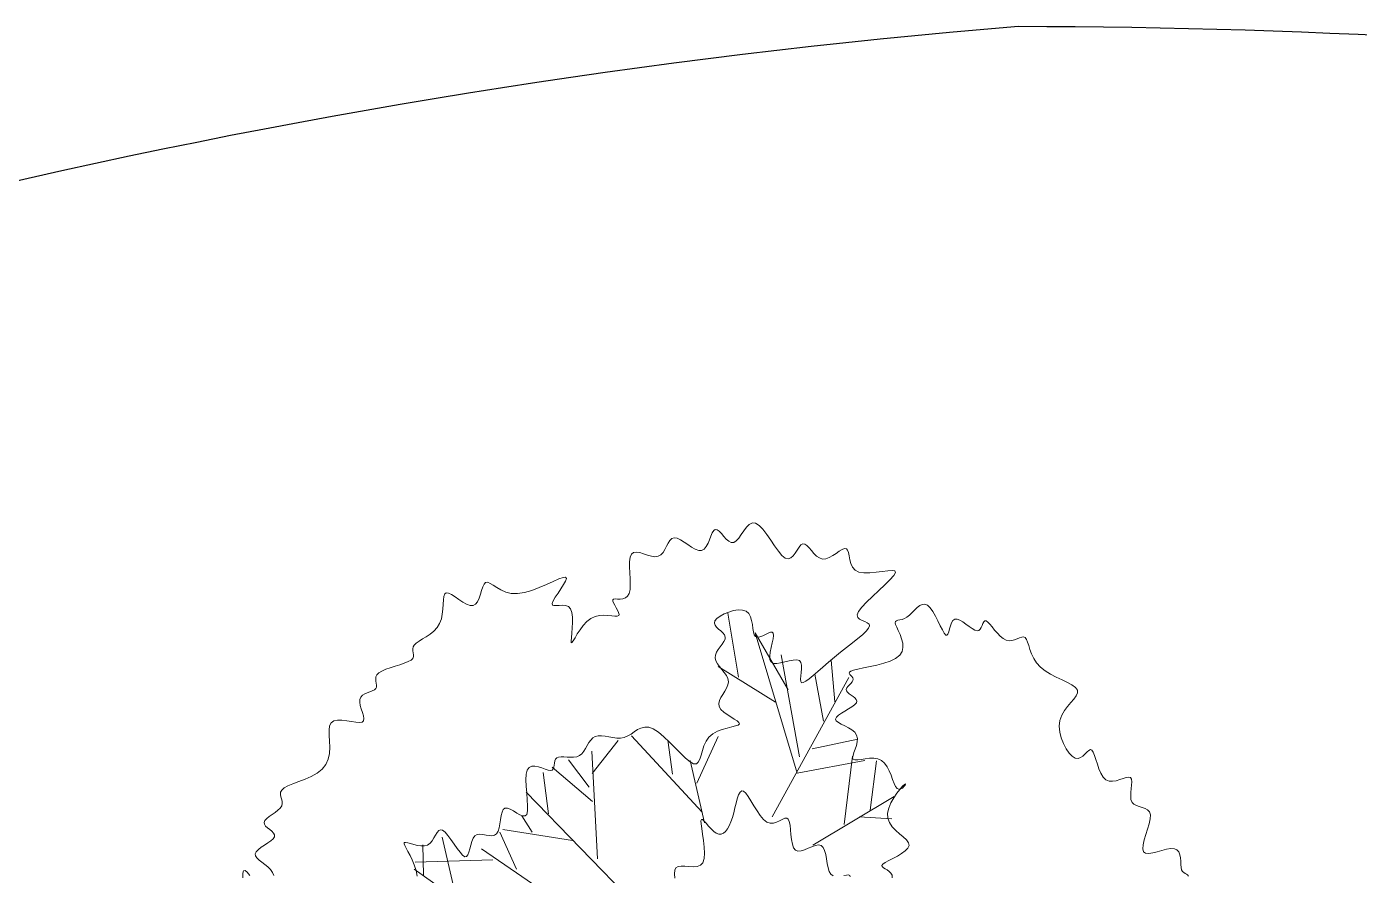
# Model space of a CAD drawing. Extents: x 2080 to 102394, y 2071 to 93424.
# Drawn here: x 87859.3 to 87960.9, y 83934.6 to 83999.3 of the extents above; entities that cross this region are included whole.
import ezdxf

# ---------------------------------------------------------------- set-up
doc = ezdxf.new("R2010")
doc.units = 0
doc.header["$LTSCALE"] = 20
doc.header["$MEASUREMENT"] = 0
doc.layers.add('casuanut tree', color=100, linetype='Continuous', lineweight=5)

# ---------------------------------------------------------------- blocks, each defined once
blk = doc.blocks.new('tr')
at = {"layer": 'casuanut tree'}
for p, q in [((0.2261, 0.6155), (0.2339, 0.7411)), ((0.3143, 0.5704), (0.2771, 0.692)), ((0.2771, 0.692), (0.2947, 0.4095)), ((0.2849, 0.5527), (0.1928, 0.6449)), ((0.3065, 0.4389), (0.3163, 0.6391)), ((0.3967, 0.5272), (0.4084, 0.6077)), ((0.3673, 0.4958), (0.3712, 0.588)), ((-0.0915, 0.4977), (-0.0281, 0.549)), ((0.0987, 0.3768), (-0.0009, 0.552)), ((0.2285, 0.3375), (0.4338, 0.5671)), ((-0.1915, 0.4409), (-0.1837, 0.5213)), ((-0.1033, 0.4448), (-0.1641, 0.5272)), ((-0.1035, 0.4735), (-0.1307, 0.5339)), ((-0.1186, 0.3345), (-0.0824, 0.54)), ((0.0595, 0.4614), (0.0655, 0.5279)), ((-0.0583, 0.2167), (-0.2243, 0.4916)), ((0.1017, 0.4342), (0.1621, 0.5128)), ((0.0987, 0.3557), (0.0987, 0.4795)), ((-0.4024, 0.3315), (-0.4024, 0.4433)), ((-0.2307, 0.4134), (-0.2425, 0.4487)), ((0.3339, 0.4487), (0.4241, 0.4468)), ((-0.4537, 0.3798), (-0.4417, 0.4372)), ((-0.2758, 0.3506), (-0.2915, 0.4272)), ((-0.1579, 0.3798), (-0.2847, 0.4312)), ((0.3614, 0.2918), (0.4065, 0.4173)), ((-0.3239, 0.2318), (-0.4688, 0.3949)), ((-0.317, 0.3781), (-0.4641, 0.4075)), ((-0.1639, 0.2197), (-0.333, 0.404)), ((0.2947, 0.4095), (0.428, 0.4036)), ((0.4163, 0.3075), (0.4496, 0.3977)), ((0.2928, 0.2663), (0.4673, 0.3232)), ((0.3928, 0.2996), (0.4535, 0.282))]:
    blk.add_line(p, q, dxfattribs=at)
for points in [[(-0.4661, 0.3803), (-0.4659, 0.3919), (-0.4669, 0.403), (-0.4686, 0.4134), (-0.4708, 0.4228), (-0.4731, 0.4312), (-0.4751, 0.4382), (-0.4765, 0.4437), (-0.477, 0.4475), (-0.4761, 0.4493), (-0.4736, 0.4492), (-0.4697, 0.4475), (-0.4647, 0.4448), (-0.4589, 0.4416), (-0.4526, 0.4384), (-0.446, 0.4359), (-0.4395, 0.4344), (-0.4333, 0.4347), (-0.4277, 0.4369), (-0.4226, 0.4407), (-0.418, 0.4453), (-0.4137, 0.45), (-0.4097, 0.4542), (-0.4059, 0.457), (-0.4021, 0.4579), (-0.3984, 0.4561), (-0.3945, 0.4512), (-0.3906, 0.4438), (-0.3867, 0.4347), (-0.3828, 0.425), (-0.3789, 0.4154), (-0.3751, 0.4068), (-0.3715, 0.4002), (-0.368, 0.3964), (-0.3647, 0.396), (-0.3615, 0.3985), (-0.3584, 0.4032), (-0.3552, 0.4092), (-0.3518, 0.4158), (-0.3482, 0.4222), (-0.3442, 0.4276), (-0.3398, 0.4313), (-0.3349, 0.4327), (-0.3297, 0.4322), (-0.3242, 0.4304), (-0.3186, 0.4281), (-0.313, 0.4258), (-0.3077, 0.4242), (-0.3027, 0.4239), (-0.2982, 0.4257), (-0.2942, 0.4298), (-0.2908, 0.4359), (-0.2876, 0.4431), (-0.2847, 0.4507), (-0.2817, 0.4581), (-0.2785, 0.4643), (-0.2751, 0.4688), (-0.2712, 0.4707), (-0.2666, 0.4697), (-0.2617, 0.4663), (-0.2565, 0.4615), (-0.2512, 0.4562), (-0.246, 0.4515), (-0.2411, 0.4481), (-0.2366, 0.4471), (-0.2329, 0.4493), (-0.2299, 0.4555), (-0.2275, 0.4649), (-0.2255, 0.4765), (-0.2236, 0.4893), (-0.2216, 0.5024), (-0.2193, 0.5146), (-0.2163, 0.5251), (-0.2126, 0.5327), (-0.2079, 0.5369), (-0.2024, 0.5379), (-0.1964, 0.5367), (-0.1902, 0.5338), (-0.1841, 0.5302), (-0.1782, 0.5264), (-0.173, 0.5232), (-0.1687, 0.5215), (-0.1654, 0.5216), (-0.163, 0.5234), (-0.1613, 0.5263), (-0.1598, 0.53), (-0.1584, 0.534), (-0.1568, 0.5378), (-0.1547, 0.5409), (-0.1518, 0.5429), (-0.1479, 0.5434), (-0.1432, 0.5428), (-0.1378, 0.5414), (-0.132, 0.5396), (-0.1258, 0.5379), (-0.1197, 0.5367), (-0.1136, 0.5363), (-0.1079, 0.5372), (-0.1026, 0.5397), (-0.0978, 0.5434), (-0.0932, 0.5479), (-0.0887, 0.5527), (-0.0843, 0.5575), (-0.0797, 0.5616), (-0.0749, 0.5648), (-0.0696, 0.5665), (-0.0639, 0.5665), (-0.0577, 0.565), (-0.0511, 0.5626), (-0.0443, 0.5596), (-0.0372, 0.5566), (-0.03, 0.554), (-0.0228, 0.5523), (-0.0156, 0.5519), (-0.0084, 0.5531), (-0.0013, 0.5554), (0.0057, 0.5582), (0.0129, 0.5608), (0.0201, 0.5624), (0.0275, 0.5625), (0.0351, 0.5603), (0.043, 0.5553), (0.0511, 0.5469), (0.0595, 0.5359), (0.0678, 0.5233), (0.0759, 0.5102), (0.0838, 0.4975), (0.0911, 0.4862), (0.0979, 0.4773), (0.1038, 0.4719), (0.1089, 0.4706), (0.1133, 0.4729), (0.1174, 0.478), (0.1215, 0.485), (0.126, 0.4931), (0.131, 0.5015), (0.137, 0.5094), (0.1443, 0.5158), (0.153, 0.5203), (0.1627, 0.523), (0.1728, 0.5243), (0.1826, 0.5248), (0.1916, 0.5249), (0.1991, 0.525), (0.2046, 0.5256), (0.2074, 0.5271), (0.2071, 0.5298), (0.2044, 0.5338), (0.1998, 0.5386), (0.1943, 0.5441), (0.1885, 0.5501), (0.1832, 0.5564), (0.1791, 0.5627), (0.177, 0.5688), (0.1774, 0.5745), (0.18, 0.5799), (0.184, 0.5851), (0.1889, 0.5902), (0.1941, 0.5953), (0.199, 0.6005), (0.2029, 0.6059), (0.2051, 0.6116), (0.2054, 0.6177), (0.204, 0.6241), (0.2014, 0.6307), (0.1982, 0.6374), (0.195, 0.644), (0.1923, 0.6504), (0.1906, 0.6566), (0.1905, 0.6623), (0.1923, 0.6676), (0.1957, 0.6724), (0.2001, 0.6768), (0.205, 0.681), (0.2098, 0.6851), (0.2141, 0.6891), (0.2172, 0.6931), (0.2186, 0.6972), (0.2181, 0.7016), (0.2159, 0.706), (0.2128, 0.7106), (0.2095, 0.7151), (0.2065, 0.7196), (0.2045, 0.724), (0.2042, 0.7282), (0.2063, 0.7322), (0.211, 0.7358), (0.218, 0.7389), (0.2266, 0.7413), (0.2361, 0.7429), (0.2458, 0.7434), (0.255, 0.7426), (0.2631, 0.7405), (0.2693, 0.7367), (0.2732, 0.7312), (0.2751, 0.7245), (0.2756, 0.7169), (0.2752, 0.7091), (0.2745, 0.7014), (0.2741, 0.6945), (0.2744, 0.6888), (0.2761, 0.6848), (0.2795, 0.6829), (0.2842, 0.6826), (0.2898, 0.6834), (0.2956, 0.6847), (0.3012, 0.686), (0.306, 0.6866), (0.3094, 0.686), (0.311, 0.6837), (0.3103, 0.6793), (0.3079, 0.673), (0.3043, 0.6656), (0.3004, 0.6575), (0.2968, 0.6493), (0.294, 0.6416), (0.2929, 0.6348), (0.2941, 0.6296), (0.298, 0.6264), (0.3041, 0.6247), (0.3118, 0.6242), (0.3203, 0.6243), (0.3288, 0.6245), (0.3368, 0.6242), (0.3435, 0.6231), (0.3481, 0.6206), (0.3502, 0.6164), (0.3503, 0.6108), (0.3488, 0.6043), (0.3466, 0.5975), (0.3442, 0.5909), (0.3423, 0.5851), (0.3415, 0.5806), (0.3425, 0.5778), (0.3458, 0.5772), (0.3512, 0.5786), (0.3586, 0.5818), (0.3677, 0.5862), (0.3782, 0.5918), (0.3898, 0.5981), (0.4024, 0.6048), (0.4157, 0.6116), (0.4293, 0.6182), (0.4429, 0.6246), (0.4559, 0.6308), (0.4679, 0.6365), (0.4783, 0.6419), (0.4868, 0.6469), (0.4927, 0.6515), (0.4956, 0.6555), (0.4953, 0.6591), (0.4925, 0.6624), (0.4883, 0.6655), (0.4837, 0.6688), (0.4796, 0.6724), (0.4771, 0.6765), (0.4772, 0.6813), (0.481, 0.6871), (0.489, 0.694), (0.5004, 0.7016), (0.5139, 0.7097), (0.5281, 0.7179), (0.5419, 0.7259), (0.554, 0.7332), (0.563, 0.7396), (0.5677, 0.7446), (0.5672, 0.748), (0.5622, 0.7502), (0.5538, 0.7516), (0.5431, 0.7526), (0.5311, 0.7536), (0.5191, 0.7552), (0.508, 0.7576), (0.499, 0.7615), (0.4929, 0.7669), (0.4893, 0.7737), (0.4876, 0.7811), (0.4872, 0.7888), (0.4874, 0.7962), (0.4876, 0.8027), (0.4872, 0.8078), (0.4855, 0.811), (0.4821, 0.812), (0.4771, 0.8112), (0.471, 0.8092), (0.4641, 0.8065), (0.4568, 0.8039), (0.4494, 0.8019), (0.4423, 0.801), (0.4359, 0.802), (0.4305, 0.8053), (0.426, 0.8102), (0.4221, 0.8163), (0.4186, 0.8227), (0.4155, 0.8289), (0.4124, 0.8342), (0.4091, 0.8379), (0.4055, 0.8392), (0.4015, 0.8379), (0.397, 0.8345), (0.3922, 0.8299), (0.3871, 0.825), (0.3819, 0.8207), (0.3766, 0.8178), (0.3713, 0.8173), (0.3661, 0.8201), (0.3612, 0.8266), (0.3563, 0.8362), (0.3515, 0.8478), (0.3467, 0.8603), (0.3418, 0.8728), (0.3367, 0.8841), (0.3313, 0.8931), (0.3256, 0.8989), (0.3195, 0.9007), (0.3131, 0.8992), (0.3066, 0.8951), (0.3, 0.8896), (0.2935, 0.8836), (0.2873, 0.878), (0.2814, 0.8738), (0.2761, 0.8719), (0.2713, 0.873), (0.2671, 0.8765), (0.2632, 0.8817), (0.2597, 0.8878), (0.2564, 0.8939), (0.2533, 0.8993), (0.2501, 0.9031), (0.2468, 0.9046), (0.2433, 0.9031), (0.2396, 0.8993), (0.2356, 0.8939), (0.2314, 0.8877), (0.227, 0.8815), (0.2222, 0.8761), (0.2172, 0.8722), (0.2119, 0.8708), (0.2063, 0.8722), (0.2004, 0.8761), (0.1944, 0.8816), (0.1884, 0.888), (0.1824, 0.8944), (0.1766, 0.9002), (0.171, 0.9046), (0.1657, 0.9068), (0.1608, 0.9063), (0.1563, 0.9035), (0.1518, 0.8992), (0.1474, 0.894), (0.1429, 0.8887), (0.1382, 0.8839), (0.1331, 0.8803), (0.1274, 0.8787), (0.1212, 0.8794), (0.1146, 0.8821), (0.1078, 0.8858), (0.101, 0.8899), (0.0944, 0.8936), (0.0882, 0.8961), (0.0826, 0.8966), (0.0779, 0.8944), (0.0742, 0.889), (0.0712, 0.8809), (0.0689, 0.871), (0.0668, 0.8599), (0.0648, 0.8486), (0.0625, 0.8379), (0.0599, 0.8285), (0.0565, 0.8212), (0.0523, 0.8167), (0.0474, 0.8145), (0.0423, 0.814), (0.0371, 0.8147), (0.0322, 0.8159), (0.028, 0.8171), (0.0247, 0.8175), (0.0227, 0.8167), (0.0222, 0.8141), (0.0228, 0.8102), (0.0241, 0.8053), (0.0258, 0.7999), (0.0274, 0.7946), (0.0284, 0.7899), (0.0285, 0.7862), (0.0272, 0.784), (0.0243, 0.7836), (0.0197, 0.7847), (0.0139, 0.7867), (0.007, 0.7891), (-0.0008, 0.7912), (-0.0092, 0.7926), (-0.0179, 0.7926), (-0.0268, 0.7908), (-0.0356, 0.7867), (-0.044, 0.781), (-0.0519, 0.7743), (-0.0589, 0.7675), (-0.0649, 0.7613), (-0.0696, 0.7564), (-0.0727, 0.7536), (-0.0741, 0.7536), (-0.0736, 0.7569), (-0.0717, 0.7631), (-0.0688, 0.7714), (-0.0657, 0.781), (-0.0627, 0.7912), (-0.0605, 0.8013), (-0.0596, 0.8104), (-0.0606, 0.8178), (-0.0638, 0.823), (-0.0687, 0.8263), (-0.0746, 0.8283), (-0.0807, 0.8294), (-0.0864, 0.8301), (-0.0908, 0.8311), (-0.0934, 0.8328), (-0.0932, 0.8358), (-0.09, 0.8405), (-0.0844, 0.8464), (-0.0774, 0.853), (-0.07, 0.8599), (-0.0632, 0.8666), (-0.0579, 0.8724), (-0.0552, 0.877), (-0.0561, 0.8798), (-0.0612, 0.8804), (-0.07, 0.8793), (-0.0816, 0.8771), (-0.0954, 0.8743), (-0.1103, 0.8716), (-0.1256, 0.8695), (-0.1405, 0.8686), (-0.1541, 0.8696), (-0.1657, 0.8729), (-0.1755, 0.8778), (-0.1837, 0.8838), (-0.1905, 0.8901), (-0.1962, 0.896), (-0.2011, 0.9009), (-0.2053, 0.904), (-0.2092, 0.9046), (-0.213, 0.9023), (-0.2167, 0.8976), (-0.2205, 0.8915), (-0.2244, 0.8846), (-0.2286, 0.8778), (-0.233, 0.8719), (-0.2378, 0.8678), (-0.243, 0.8663), (-0.2487, 0.8678), (-0.2548, 0.8719), (-0.261, 0.8777), (-0.2672, 0.8843), (-0.2732, 0.8909), (-0.2788, 0.8967), (-0.2838, 0.9008), (-0.288, 0.9023), (-0.2914, 0.9007), (-0.2941, 0.8964), (-0.2965, 0.8899), (-0.2989, 0.8819), (-0.3015, 0.873), (-0.3047, 0.8638), (-0.3087, 0.855), (-0.3139, 0.8471), (-0.3205, 0.8407), (-0.3281, 0.8356), (-0.3364, 0.8315), (-0.3448, 0.8282), (-0.3529, 0.8255), (-0.3603, 0.823), (-0.3666, 0.8205), (-0.3714, 0.8178), (-0.3742, 0.8146), (-0.3757, 0.811), (-0.3762, 0.8073), (-0.3763, 0.8034), (-0.3766, 0.7997), (-0.3775, 0.7963), (-0.3797, 0.7932), (-0.3837, 0.7908), (-0.3899, 0.789), (-0.3978, 0.7878), (-0.4068, 0.7869), (-0.4165, 0.7861), (-0.4263, 0.7853), (-0.4355, 0.7843), (-0.4437, 0.7828), (-0.4502, 0.7806), (-0.4546, 0.7777), (-0.4573, 0.7742), (-0.4587, 0.7702), (-0.4593, 0.7661), (-0.4595, 0.7621), (-0.4598, 0.7583), (-0.4607, 0.755), (-0.4626, 0.7525), (-0.4658, 0.7508), (-0.4701, 0.7497), (-0.4751, 0.749), (-0.4804, 0.7482), (-0.4857, 0.7472), (-0.4906, 0.7455), (-0.4946, 0.7428), (-0.4975, 0.7389), (-0.4989, 0.7336), (-0.4991, 0.7272), (-0.4988, 0.7202), (-0.4982, 0.7132), (-0.4979, 0.7066), (-0.4983, 0.7011), (-0.4999, 0.697), (-0.5031, 0.695), (-0.5083, 0.6953), (-0.5151, 0.6974), (-0.523, 0.7006), (-0.5315, 0.7041), (-0.5402, 0.7073), (-0.5484, 0.7094), (-0.5557, 0.7097), (-0.5616, 0.7074), (-0.5659, 0.7021), (-0.5687, 0.6941), (-0.5709, 0.6843), (-0.5728, 0.6733), (-0.5751, 0.6617), (-0.5783, 0.6503), (-0.583, 0.6398), (-0.5898, 0.6308), (-0.599, 0.6238), (-0.6102, 0.6186), (-0.6226, 0.6149), (-0.6355, 0.6123), (-0.6483, 0.6104), (-0.6603, 0.6087), (-0.6706, 0.607), (-0.6787, 0.6048), (-0.6841, 0.6019), (-0.6872, 0.5983), (-0.6885, 0.5942), (-0.6887, 0.5898), (-0.6885, 0.5852), (-0.6884, 0.5806), (-0.6891, 0.5762), (-0.6911, 0.5722), (-0.695, 0.5686), (-0.7003, 0.5655), (-0.7065, 0.5626), (-0.7131, 0.5599), (-0.7194, 0.5573), (-0.725, 0.5546), (-0.7293, 0.5517), (-0.7317, 0.5485), (-0.7318, 0.5449), (-0.7302, 0.541), (-0.7274, 0.5369), (-0.7241, 0.5327), (-0.7208, 0.5285), (-0.7184, 0.5244), (-0.7173, 0.5205), (-0.7182, 0.5169), (-0.7215, 0.5138), (-0.7268, 0.5109), (-0.7333, 0.5082), (-0.7405, 0.5055), (-0.7477, 0.5028), (-0.7541, 0.5), (-0.7591, 0.4968), (-0.7621, 0.4933), (-0.7625, 0.4892), (-0.7607, 0.4847), (-0.7574, 0.4797), (-0.7531, 0.4744), (-0.7483, 0.4688), (-0.7437, 0.4629), (-0.7398, 0.4567), (-0.7373, 0.4505), (-0.7365, 0.4441)], [(0.9877, 0.0446), (0.9865, 0.047), (0.9846, 0.049), (0.9824, 0.0509), (0.9802, 0.0531), (0.9785, 0.0558), (0.9775, 0.0595), (0.9776, 0.0642), (0.9784, 0.0699), (0.9795, 0.0762), (0.9803, 0.0826), (0.9806, 0.0887), (0.9798, 0.0943), (0.9774, 0.099), (0.973, 0.1023), (0.9664, 0.104), (0.9582, 0.1046), (0.9489, 0.1045), (0.9394, 0.1041), (0.9304, 0.104), (0.9225, 0.1046), (0.9166, 0.1065), (0.9134, 0.1102), (0.9132, 0.1158), (0.9157, 0.1232), (0.92, 0.1319), (0.9255, 0.1413), (0.9312, 0.151), (0.9365, 0.1604), (0.9405, 0.1691), (0.9426, 0.1766), (0.9422, 0.1826), (0.9396, 0.1873), (0.9355, 0.191), (0.9305, 0.1941), (0.9252, 0.197), (0.9201, 0.2001), (0.916, 0.2037), (0.9134, 0.2082), (0.9126, 0.2138), (0.9135, 0.2203), (0.9154, 0.2273), (0.9177, 0.2344), (0.92, 0.2411), (0.9217, 0.2472), (0.9223, 0.2521), (0.9212, 0.2555), (0.9181, 0.2572), (0.9132, 0.2575), (0.9071, 0.2571), (0.9001, 0.2564), (0.8929, 0.256), (0.8858, 0.2565), (0.8793, 0.2584), (0.8739, 0.2623), (0.87, 0.2685), (0.8674, 0.2766), (0.8657, 0.2858), (0.8647, 0.2954), (0.8639, 0.3047), (0.8632, 0.3131), (0.8621, 0.3199), (0.8604, 0.3243), (0.8579, 0.3258), (0.8545, 0.3251), (0.8505, 0.3229), (0.8459, 0.3199), (0.841, 0.317), (0.8359, 0.3149), (0.8307, 0.3144), (0.8255, 0.3164), (0.8206, 0.3212), (0.8162, 0.3287), (0.8124, 0.3381), (0.8096, 0.3489), (0.8081, 0.3605), (0.808, 0.3723), (0.8096, 0.3837), (0.8131, 0.3941), (0.8188, 0.4031), (0.8259, 0.4107), (0.8338, 0.4173), (0.8417, 0.4231), (0.849, 0.4284), (0.8548, 0.4334), (0.8585, 0.4384), (0.8593, 0.4437), (0.8568, 0.4495), (0.8514, 0.4557), (0.8439, 0.4625), (0.835, 0.4698), (0.8253, 0.4775), (0.8158, 0.4857), (0.807, 0.4943), (0.7996, 0.5034), (0.7943, 0.5129), (0.7908, 0.5225), (0.7887, 0.5318), (0.7875, 0.5407), (0.7869, 0.5489), (0.7863, 0.5559), (0.7855, 0.5615), (0.7839, 0.5654), (0.7812, 0.5674), (0.7776, 0.568), (0.7732, 0.5676), (0.7682, 0.5667), (0.7629, 0.5658), (0.7574, 0.5656), (0.752, 0.5664), (0.7467, 0.5688), (0.7419, 0.5731), (0.7374, 0.579), (0.7333, 0.5858), (0.7295, 0.593), (0.7261, 0.6), (0.723, 0.6062), (0.7201, 0.611), (0.7174, 0.6139), (0.715, 0.6144), (0.7127, 0.613), (0.7104, 0.6103), (0.708, 0.607), (0.7055, 0.6035), (0.7027, 0.6007), (0.6996, 0.599), (0.696, 0.5992), (0.692, 0.6016), (0.6875, 0.6057), (0.6828, 0.611), (0.6779, 0.6167), (0.6729, 0.6222), (0.668, 0.6268), (0.6633, 0.6299), (0.6589, 0.6308), (0.6549, 0.629), (0.6512, 0.6253), (0.6479, 0.6203), (0.645, 0.6148), (0.6422, 0.6098), (0.6397, 0.6059), (0.6374, 0.604), (0.6352, 0.6048), (0.6332, 0.609), (0.6311, 0.616), (0.629, 0.6249), (0.6267, 0.6348), (0.6241, 0.6451), (0.6212, 0.6548), (0.6178, 0.663), (0.6139, 0.6691), (0.6093, 0.6723), (0.6043, 0.673), (0.5989, 0.6717), (0.5932, 0.6691), (0.5873, 0.6656), (0.5814, 0.6618), (0.5756, 0.6583), (0.5699, 0.6555), (0.5646, 0.654), (0.5597, 0.6535), (0.5554, 0.6535), (0.5516, 0.6536), (0.5487, 0.6533), (0.5465, 0.6524), (0.5453, 0.6502), (0.5452, 0.6465), (0.5461, 0.641), (0.5476, 0.6339), (0.5492, 0.6258), (0.5504, 0.6171), (0.5505, 0.6084), (0.5491, 0.6001), (0.5456, 0.5927), (0.5395, 0.5868), (0.5305, 0.5826), (0.5191, 0.58), (0.5061, 0.5787), (0.4924, 0.5782), (0.4787, 0.5783), (0.4659, 0.5787), (0.4548, 0.579), (0.4461, 0.5789), (0.4404, 0.5781), (0.4375, 0.5768), (0.4365, 0.5749), (0.4371, 0.5726), (0.4385, 0.57), (0.4401, 0.5674), (0.4413, 0.5646), (0.4416, 0.562), (0.4404, 0.5596), (0.4381, 0.5573), (0.4351, 0.5551), (0.4317, 0.5529), (0.4285, 0.5506), (0.4257, 0.5482), (0.424, 0.5457), (0.4236, 0.5429), (0.4248, 0.5398), (0.4273, 0.5364), (0.4304, 0.5329), (0.4337, 0.5293), (0.4366, 0.5258), (0.4384, 0.5223), (0.4388, 0.5189), (0.4371, 0.5158), (0.4329, 0.513), (0.4269, 0.5104), (0.4196, 0.508), (0.4119, 0.5055), (0.4044, 0.5031), (0.398, 0.5004), (0.3932, 0.4976), (0.3909, 0.4944), (0.3915, 0.4908), (0.3946, 0.4868), (0.3994, 0.4824), (0.4051, 0.4776), (0.4112, 0.4725), (0.4167, 0.467), (0.4211, 0.4611), (0.4236, 0.455), (0.4236, 0.4485), (0.4217, 0.4419), (0.4185, 0.4354), (0.4147, 0.4292), (0.4109, 0.4234), (0.4079, 0.4184), (0.4062, 0.4142), (0.4067, 0.411), (0.4096, 0.4091), (0.4148, 0.4079), (0.4215, 0.4073), (0.4293, 0.4067), (0.4376, 0.4057), (0.4458, 0.4039), (0.4533, 0.4009), (0.4596, 0.3964), (0.4642, 0.39), (0.4675, 0.3821), (0.4696, 0.3734), (0.471, 0.3644), (0.472, 0.3556), (0.4731, 0.3477), (0.4744, 0.3412), (0.4765, 0.3367), (0.4795, 0.3344), (0.4831, 0.3342), (0.4868, 0.3353), (0.4903, 0.3372), (0.493, 0.3393), (0.4945, 0.3411), (0.4944, 0.3419), (0.4922, 0.3412), (0.4877, 0.3385), (0.4814, 0.3339), (0.474, 0.3279), (0.4662, 0.3206), (0.4588, 0.3123), (0.4525, 0.3034), (0.448, 0.2942), (0.4461, 0.2848), (0.4472, 0.2756), (0.4506, 0.2668), (0.4557, 0.2582), (0.4614, 0.2502), (0.467, 0.2426), (0.4716, 0.2357), (0.4743, 0.2294), (0.4742, 0.224), (0.4709, 0.2193), (0.4648, 0.2154), (0.4568, 0.212), (0.4476, 0.2092), (0.4382, 0.2067), (0.4294, 0.2045), (0.422, 0.2024), (0.4168, 0.2003), (0.4144, 0.1981), (0.4145, 0.1958), (0.4163, 0.1933), (0.4192, 0.1904), (0.4226, 0.1873), (0.4258, 0.1838), (0.4282, 0.1799), (0.4292, 0.1755), (0.4282, 0.1706)], [(-0.7813, 0.4549), (-0.7851, 0.4619), (-0.7885, 0.466), (-0.7913, 0.4662), (-0.7936, 0.4618), (-0.7957, 0.4534)], [(0.3496, 0.1908), (0.3493, 0.1935), (0.3471, 0.195), (0.3433, 0.1956), (0.3385, 0.1957)], [(0.3176, 0.1996), (0.3143, 0.2037), (0.3126, 0.2097), (0.312, 0.2173), (0.3123, 0.2258), (0.3128, 0.2347), (0.3132, 0.2433), (0.3129, 0.2512), (0.3116, 0.2577), (0.3087, 0.2623), (0.304, 0.2645), (0.2978, 0.2649), (0.2906, 0.264), (0.283, 0.2626), (0.2754, 0.2612), (0.2683, 0.2607), (0.2624, 0.2616), (0.258, 0.2645), (0.2556, 0.27), (0.2549, 0.2775), (0.2553, 0.2864), (0.2564, 0.2959), (0.2577, 0.3054), (0.2587, 0.3141), (0.259, 0.3214), (0.258, 0.3265), (0.2556, 0.329), (0.2517, 0.3294), (0.2467, 0.3285), (0.241, 0.3269), (0.2348, 0.3256), (0.2284, 0.3251), (0.2222, 0.3263), (0.2164, 0.3299), (0.2112, 0.3364), (0.2067, 0.3452), (0.2027, 0.3555), (0.1991, 0.3664), (0.1957, 0.377), (0.1925, 0.3865), (0.1893, 0.394), (0.186, 0.3986), (0.1825, 0.3998), (0.1788, 0.3979), (0.175, 0.3935), (0.1709, 0.3871), (0.1667, 0.3793), (0.1624, 0.3707), (0.1579, 0.362), (0.1533, 0.3536), (0.1486, 0.346), (0.1439, 0.3396), (0.1391, 0.3343), (0.1343, 0.3305), (0.1296, 0.328), (0.125, 0.3272), (0.1205, 0.3282), (0.1162, 0.331), (0.1121, 0.3357), (0.1082, 0.3416), (0.1046, 0.3481), (0.1014, 0.3543), (0.0985, 0.3594), (0.0961, 0.3629), (0.0941, 0.3638), (0.0925, 0.3614), (0.0915, 0.3554), (0.0907, 0.3462), (0.09, 0.335), (0.089, 0.3227), (0.0876, 0.3102), (0.0854, 0.2985), (0.0823, 0.2886), (0.0779, 0.2814), (0.0722, 0.2777), (0.0654, 0.2767), (0.0579, 0.2778), (0.0502, 0.28), (0.0426, 0.2826), (0.0356, 0.2846), (0.0296, 0.2853), (0.025, 0.2837), (0.022, 0.2793), (0.02, 0.2726), (0.0184, 0.2642)]]:
    blk.add_lwpolyline(points, dxfattribs=at)

msp = doc.modelspace()

# ---------------------------------------------------------------- linework, layer by layer
for centre, radius, start, end in [((87978.65, 83461.986), 539.084, 94.65511, 130.371), ((87933.994, 83409.974), 589.319, 63.177696, 89.911943)]:
    msp.add_arc(centre, radius, start, end)

# ---------------------------------------------------------------- block references
at = {"layer": 'casuanut tree', "linetype": 'Continuous', "xscale": 39.3723505157182, "yscale": 39.37235051571042, "zscale": 39.37235051570639, "rotation": 13.01607038379638}
msp.add_blockref('tr', (87910.348, 83924.085), dxfattribs=at)

doc.saveas('drawing.dxf')
